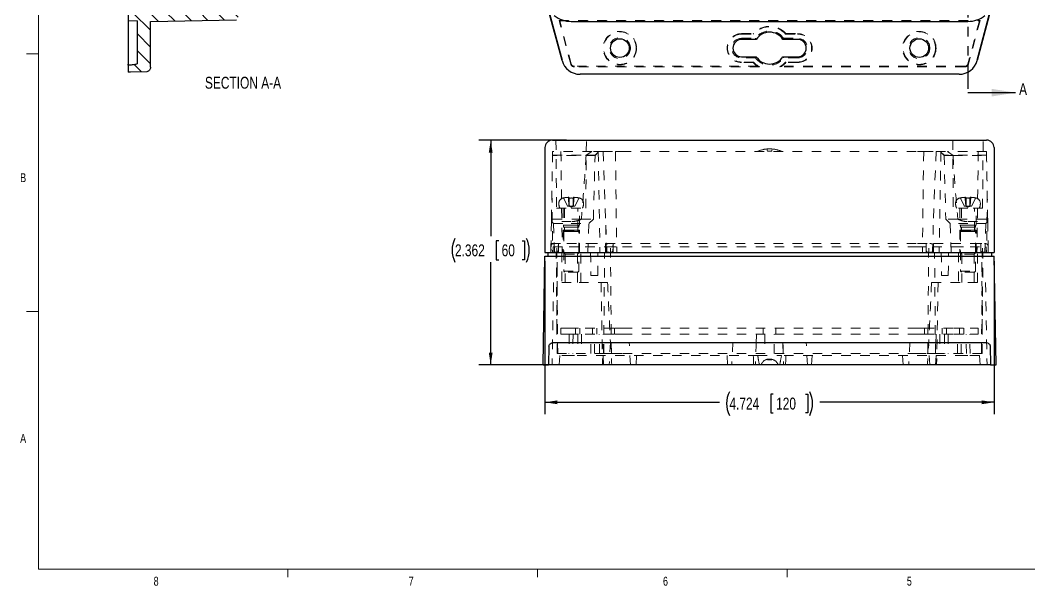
# Model space of a CAD drawing. Header units: inches. Extents: x 0.3 to 21.8, y 0.2 to 16.9.
# Drawn here: x 0.33 to 10.95, y 0.24 to 6.18 of the extents above; entities that cross this region are included whole.
import ezdxf

# ---------------------------------------------------------------- set-up
doc = ezdxf.new("R2010")
doc.units = ezdxf.units.IN
doc.header["$MEASUREMENT"] = 0
doc.linetypes.add('HIDDEN', pattern=[0.075, 0.05, -0.025])
doc.linetypes.add('PHANTOM', pattern=[0.5, 0.25, -0.05, 0.05, -0.05, 0.05, -0.05])
doc.layers.add('SLD-0', color=7, linetype='Continuous')
doc.styles.add('SLDTEXTSTYLE1', font='TXT', dxfattribs={"width": 0.75})
doc.dimstyles.new('SLDDIMSTYLE0', dxfattribs={"dimtxt": 0.125, "dimasz": 0.13, "dimexe": 0, "dimexo": 0.0625, "dimgap": 0.03125, "dimtad": 0, "dimtih": 1, "dimtoh": 1, "dimdec": 3, "dimrnd": 1e-09, "dimzin": 12, "dimdsep": 46, "dimtxsty": 'SLDTEXTSTYLE1', "dimsah": 1, "dimcen": 0.09, "dimadec": 0, "dimazin": 3, "dimtfac": 1, "dimtdec": 3, "dimtofl": 0, "dimtmove": 0, "dimatfit": 3, "dimfxl": 0, "dimfrac": 2, "dimtolj": 1, "dimtzin": 12, "dimarcsym": 0})

# ---------------------------------------------------------------- blocks, each defined once
blk = doc.blocks.new('_D')
at = {"layer": 'SLD-0', "color": 59}
for p, q in [((6.078, 4.92), (5.156, 4.92)), ((5.281, 4.92), (5.281, 3.913)), ((5.365, 3.862), (5.339, 3.862)), ((5.339, 3.862), (5.339, 3.664)), ((5.613, 3.862), (5.638, 3.862)), ((5.638, 3.862), (5.638, 3.664)), ((5.281, 2.558), (5.281, 3.638)), ((5.339, 3.664), (5.365, 3.664)), ((5.638, 3.664), (5.613, 3.664)), ((6.171, 2.558), (5.156, 2.558))]:
    blk.add_line(p, q, dxfattribs=at)
for centre, start, end in [((5.154, 3.763), 153.4349, 206.5651), ((5.408, 3.763), 333.4349, 26.5651)]:
    blk.add_arc(centre, 0.279, start, end, dxfattribs=at)
for points in [[(5.281, 4.92), (5.261, 4.79), (5.301, 4.79)], [(5.281, 2.558), (5.301, 2.688), (5.261, 2.688)]]:
    blk.add_solid(points, dxfattribs=at)
at = {"layer": 'SLD-0', "color": 59, "char_height": 0.125, "attachment_point": 1, "style": 'SLDTEXTSTYLE1'}
for s, insert in [('2.362', (4.905, 3.825)), ('60', (5.396, 3.825))]:
    blk.add_mtext(s, dxfattribs=dict(at, insert=insert))
blk = doc.blocks.new('_D_1')
at = {"layer": 'SLD-0'}
for p, q in [((5.852, 3.65), (5.852, 2.04)), ((10.576, 3.65), (10.576, 2.04)), ((8.252, 2.251), (8.226, 2.251)), ((8.226, 2.251), (8.226, 2.053)), ((8.592, 2.251), (8.618, 2.251)), ((8.618, 2.251), (8.618, 2.053)), ((5.852, 2.165), (7.686, 2.165)), ((10.576, 2.165), (8.742, 2.165)), ((8.226, 2.053), (8.252, 2.053)), ((8.618, 2.053), (8.592, 2.053))]:
    blk.add_line(p, q, dxfattribs=at)
for centre, start, end in [((8.041, 2.152), 153.4349, 206.5651), ((8.387, 2.152), 333.4349, 26.5651)]:
    blk.add_arc(centre, 0.279, start, end, dxfattribs=at)
for points in [[(5.852, 2.165), (5.982, 2.145), (5.982, 2.185)], [(10.576, 2.165), (10.446, 2.185), (10.446, 2.145)]]:
    blk.add_solid(points, dxfattribs=at)
at = {"layer": 'SLD-0', "char_height": 0.125, "attachment_point": 1, "style": 'SLDTEXTSTYLE1'}
for s, insert in [('4.724', (7.792, 2.214)), ('120', (8.283, 2.214))]:
    blk.add_mtext(s, dxfattribs=dict(at, insert=insert))

msp = doc.modelspace()

# ---------------------------------------------------------------- hatches: boundary and pattern name
at = {"linetype": 'Continuous', "lineweight": 0}
h = msp.add_hatch(dxfattribs=at)
h.set_pattern_fill('ANSI31', angle=90, style=0)
edge = h.paths.add_edge_path(flags=0)
edge.add_line((2.6471, 6.2135), (2.6471, 6.3601))
edge.add_line((2.6471, 6.3601), (2.3321, 6.3601))
edge.add_line((2.3321, 6.3601), (2.3321, 6.2746))
edge.add_line((2.3321, 6.2746), (1.466, 6.2595))
edge.add_line((1.466, 6.2595), (1.466, 6.1785))
edge.add_line((1.466, 6.1785), (1.5645, 6.1733))
edge.add_line((1.5645, 6.1733), (1.5645, 5.7229))
edge.add_line((1.5645, 5.7229), (1.5598, 5.7219))
edge.add_spline(control_points=[(1.5598, 5.7219), (1.5351, 5.7169), (1.5099, 5.7144), (1.4848, 5.7117), (1.4786, 5.7111), (1.4723, 5.7104), (1.466, 5.7098)], knot_values=[0.0052376, 0.0052376, 0.0052376, 0.0052376, 0.007153, 0.007153, 0.007153, 0.007631, 0.007631, 0.007631, 0.007631], weights=[1, 1, 1, 1, 1, 1, 1], degree=3, periodic=0)
edge.add_line((1.466, 5.7098), (1.466, 5.6365))
edge.add_spline(control_points=[(1.466, 5.6365), (1.4743, 5.6366), (1.4827, 5.6368), (1.491, 5.637), (1.5485, 5.6381), (1.606, 5.6392), (1.6636, 5.6404)], knot_values=[0.009173, 0.009173, 0.009173, 0.009173, 0.0098067, 0.0098067, 0.0098067, 0.0141915, 0.0141915, 0.0141915, 0.0141915], weights=[1, 1, 1, 1, 1, 1, 1], degree=3, periodic=0)
edge.add_spline(control_points=[(1.6636, 5.6404), (1.6658, 5.6404), (1.6681, 5.6407), (1.6703, 5.6412), (1.6749, 5.6422), (1.6793, 5.6442), (1.6831, 5.6468), (1.6876, 5.6499), (1.6914, 5.654), (1.6944, 5.6586), (1.6973, 5.6632), (1.6994, 5.6683), (1.7006, 5.6736), (1.7017, 5.678), (1.7023, 5.6827), (1.7023, 5.6873)], knot_values=[0.0040006, 0.0040006, 0.0040006, 0.0040006, 0.0041765, 0.0041765, 0.0041765, 0.0045375, 0.0045375, 0.0045375, 0.0049622, 0.0049622, 0.0049622, 0.0053826, 0.0053826, 0.0053826, 0.0057418, 0.0057418, 0.0057418, 0.0057418], weights=[1, 1, 1, 1, 1, 1, 1, 1, 1, 1, 1, 1, 1, 1, 1, 1], degree=3, periodic=0)
edge.add_line((1.7023, 5.6873), (1.7023, 6.1687))
edge.add_line((1.7023, 6.1687), (2.6078, 6.1845))
edge.add_line((2.6078, 6.1845), (2.6078, 6.2135))
edge.add_line((2.6078, 6.2135), (2.6471, 6.2135))

# ---------------------------------------------------------------- linework, layer by layer
at = {"color": 7, "linetype": 'Continuous', "lineweight": 0}
for p, q in [((0.5229, 16.6606), (0.5229, 0.4106)), ((0.5229, 5.8276), (0.3979, 5.8276)), ((0.5229, 3.1196), (0.3979, 3.1196)), ((21.5229, 0.4106), (0.5229, 0.4106)), ((3.1479, 0.4106), (3.1479, 0.3258)), ((5.7729, 0.4106), (5.7729, 0.3258)), ((8.3979, 0.4106), (8.3979, 0.3258))]:
    msp.add_line(p, q, dxfattribs=at)
at = {"color": 7, "linetype": 'PHANTOM', "lineweight": 30}
msp.add_line((10.3008, 6.4601), (10.3008, 5.4198), dxfattribs=at)
at = {"color": 7, "linetype": 'Continuous', "lineweight": 30}
for p, q in [((6.0311, 5.7586), (5.8904, 6.2838)), ((6.0344, 5.7595), (5.8936, 6.2853)), ((10.5348, 6.2853), (10.3939, 5.7595)), ((10.538, 6.2838), (10.3972, 5.7586)), ((1.466, 6.2595), (1.466, 6.1785)), ((1.466, 6.1785), (1.466, 5.7206)), ((1.466, 6.1785), (1.5645, 6.1733)), ((1.5645, 5.7229), (1.5645, 6.1733)), ((1.7023, 6.1687), (2.6078, 6.1845)), ((1.7023, 5.6873), (1.7023, 6.1687)), ((6.1276, 6.1687), (10.3008, 6.1687)), ((8.0735, 5.9789), (7.9189, 5.9789)), ((8.5095, 5.9789), (8.3549, 5.9789)), ((7.9189, 5.7978), (8.0735, 5.7978)), ((8.3549, 5.7978), (8.5095, 5.7978)), ((1.466, 5.7098), (1.466, 5.7206)), ((1.466, 5.7098), (1.466, 5.6365)), ((1.5645, 5.7229), (1.5598, 5.7219)), ((10.2071, 5.6127), (6.2213, 5.6127)), ((10.3008, 5.4198), (10.8008, 5.4198)), ((5.9307, 4.9204), (6.1276, 4.9204)), ((6.1276, 4.9204), (10.3008, 4.9204)), ((10.3008, 4.9204), (10.4976, 4.9204)), ((5.852, 4.8417), (5.852, 3.7393)), ((10.5764, 4.8417), (10.5764, 3.7393)), ((5.852, 3.7393), (6.1276, 3.7393)), ((5.881, 3.7393), (5.881, 3.6999)), ((6.1276, 3.7393), (10.3008, 3.7393)), ((10.3008, 3.7393), (10.5764, 3.7393)), ((10.5474, 3.7393), (10.5474, 3.6999)), ((5.832, 2.5582), (5.852, 3.6999)), ((5.852, 3.6999), (6.1276, 3.6999)), ((6.1276, 3.6999), (10.3008, 3.6999)), ((10.3008, 3.6999), (10.5764, 3.6999)), ((10.5963, 2.5582), (10.5764, 3.6999)), ((5.9492, 2.7944), (6.0725, 2.7944)), ((6.0725, 2.7944), (6.2213, 2.7944)), ((6.2213, 2.7944), (10.2071, 2.7944)), ((10.2071, 2.7944), (10.3559, 2.7944)), ((10.3559, 2.7944), (10.4791, 2.7944)), ((5.8936, 2.7557), (5.8904, 2.5582)), ((10.5348, 2.7557), (10.538, 2.5582)), ((5.832, 2.5582), (5.8904, 2.5582)), ((6.0311, 2.5582), (5.8904, 2.5582)), ((6.2213, 2.5582), (6.0311, 2.5582)), ((10.2071, 2.5582), (6.2213, 2.5582)), ((10.3972, 2.5582), (10.2071, 2.5582)), ((10.538, 2.5582), (10.3972, 2.5582)), ((10.538, 2.5582), (10.5963, 2.5582))]:
    msp.add_line(p, q, dxfattribs=at)
at = {"color": 7, "linetype": 'HIDDEN', "lineweight": 0}
for p, q in [((6.0069, 6.1733), (6.0001, 6.1785)), ((6.1228, 5.7206), (6.0001, 6.1785)), ((6.0001, 6.1785), (10.4282, 6.1785)), ((6.0069, 6.1733), (10.4215, 6.1733)), ((6.1278, 5.722), (6.0069, 6.1733)), ((10.4215, 6.1733), (10.3006, 5.722)), ((10.4282, 6.1785), (10.3055, 5.7206)), ((10.4215, 6.1733), (10.4282, 6.1785)), ((7.9189, 6.0404), (8.0432, 6.0404)), ((7.9189, 6.0353), (8.0455, 6.0353)), ((7.9189, 5.9913), (8.0669, 5.9913)), ((8.3615, 5.9913), (8.5095, 5.9913)), ((8.3829, 6.0353), (8.5095, 6.0353)), ((8.3852, 6.0404), (8.5095, 6.0404)), ((8.0669, 5.7854), (7.9189, 5.7854)), ((8.0455, 5.7414), (7.9189, 5.7414)), ((8.0432, 5.7362), (7.9189, 5.7362)), ((8.5095, 5.7854), (8.3615, 5.7854)), ((8.5095, 5.7414), (8.3829, 5.7414)), ((8.5095, 5.7362), (8.3852, 5.7362)), ((8.0892, 5.6966), (6.1608, 5.6966)), ((8.1079, 5.6915), (6.1608, 5.6915)), ((10.2675, 5.6915), (8.3204, 5.6915)), ((10.2675, 5.6966), (8.3392, 5.6966)), ((5.9676, 4.9204), (5.9738, 4.2054)), ((6.2813, 4.2054), (6.2876, 4.9204)), ((10.1408, 4.9204), (10.147, 4.2054)), ((10.4546, 4.2054), (10.4608, 4.9204)), ((5.9325, 4.8004), (5.9318, 4.7611)), ((6.3454, 4.8004), (5.9325, 4.8004)), ((6.0192, 4.8004), (6.0331, 3.7413)), ((6.2845, 4.7611), (6.3454, 4.8004)), ((6.4629, 4.8004), (6.3454, 4.8004)), ((6.3785, 4.76), (6.4119, 4.7933)), ((6.3785, 4.7611), (6.4119, 4.7927)), ((6.4123, 4.8004), (6.4114, 4.7956)), ((6.4114, 4.7956), (6.4298, 3.7413)), ((6.4629, 4.8004), (6.4927, 4.0278)), ((6.4629, 4.8004), (6.5931, 4.8004)), ((6.5931, 4.8004), (6.607, 3.7413)), ((6.5931, 4.8004), (6.657, 4.8004)), ((6.657, 4.8004), (9.7714, 4.8004)), ((8.2426, 4.8279), (8.1857, 4.8279)), ((8.1857, 4.8279), (8.1917, 4.8057)), ((8.2367, 4.8057), (8.1917, 4.8057)), ((8.2367, 4.8057), (8.2426, 4.8279)), ((9.7714, 4.8004), (9.8352, 4.8004)), ((9.8352, 4.8004), (9.8214, 3.7413)), ((9.8352, 4.8004), (9.9654, 4.8004)), ((9.9654, 4.8004), (9.9356, 4.0278)), ((9.9654, 4.8004), (10.0844, 4.8004)), ((10.017, 4.7964), (9.9985, 3.7413)), ((10.017, 4.7964), (10.0163, 4.8004)), ((10.0165, 4.7933), (10.0499, 4.76)), ((10.0165, 4.7927), (10.0498, 4.7611)), ((10.4959, 4.8004), (10.0844, 4.8004)), ((10.0844, 4.8004), (10.1439, 4.76)), ((10.4091, 4.8004), (10.3953, 3.7413)), ((10.4966, 4.76), (10.4959, 4.8004)), ((5.9318, 4.7611), (6.2845, 4.7611)), ((6.3785, 4.76), (5.9318, 4.76)), ((6.3785, 4.7611), (6.2845, 4.7611)), ((6.3609, 4.0896), (6.3785, 4.7611)), ((10.4966, 4.7611), (10.0498, 4.7611)), ((10.0498, 4.7611), (10.0499, 4.76)), ((10.1439, 4.76), (10.0499, 4.76)), ((10.0499, 4.76), (10.0674, 4.0896)), ((10.1439, 4.76), (10.4966, 4.76)), ((5.9249, 4.3646), (5.9321, 3.7413)), ((10.5035, 4.3646), (10.4963, 3.7413)), ((6.0479, 4.3097), (6.0875, 4.2302)), ((6.0974, 4.3196), (6.1023, 4.3196)), ((6.1073, 4.3095), (6.1073, 4.2275)), ((6.1478, 4.2275), (6.1478, 4.3095)), ((6.1528, 4.3196), (6.1577, 4.3196)), ((6.1677, 4.2302), (6.2073, 4.3097)), ((6.2073, 4.3097), (6.2074, 4.31)), ((10.2211, 4.3097), (10.2607, 4.2302)), ((10.2706, 4.3196), (10.2755, 4.3196)), ((10.2805, 4.3095), (10.2805, 4.2275)), ((10.3211, 4.2275), (10.3211, 4.3095)), ((10.3261, 4.3196), (10.331, 4.3196)), ((10.3409, 4.2302), (10.3805, 4.3097)), ((10.3805, 4.3097), (10.3807, 4.31)), ((5.9738, 4.2054), (6.1276, 4.2054)), ((6.0416, 4.2054), (6.0416, 4.0254)), ((6.0587, 4.2054), (6.0587, 3.9692)), ((6.0919, 4.2275), (6.0944, 4.2275)), ((6.0944, 4.2275), (6.1054, 4.2275)), ((6.0975, 4.2275), (6.1276, 4.2177)), ((6.1054, 4.2275), (6.1073, 4.2275)), ((6.1073, 4.2275), (6.1078, 4.2275)), ((6.1078, 4.2275), (6.1473, 4.2275)), ((6.1276, 4.2177), (6.1576, 4.2275)), ((6.1276, 4.2054), (6.2813, 4.2054)), ((6.1473, 4.2275), (6.1478, 4.2275)), ((6.1478, 4.2275), (6.1497, 4.2275)), ((6.1497, 4.2275), (6.1607, 4.2275)), ((6.1607, 4.2275), (6.1632, 4.2275)), ((6.1965, 3.9692), (6.1965, 4.2054)), ((6.2136, 4.0254), (6.2136, 4.2054)), ((10.3008, 4.2054), (10.147, 4.2054)), ((10.2148, 4.2054), (10.2148, 4.0254)), ((10.2319, 4.2054), (10.2319, 3.9692)), ((10.2652, 4.2275), (10.2677, 4.2275)), ((10.2677, 4.2275), (10.2787, 4.2275)), ((10.2708, 4.2275), (10.3008, 4.2177)), ((10.2787, 4.2275), (10.2805, 4.2275)), ((10.2805, 4.2275), (10.281, 4.2275)), ((10.281, 4.2275), (10.3205, 4.2275)), ((10.3008, 4.2177), (10.3308, 4.2275)), ((10.4546, 4.2054), (10.3008, 4.2054)), ((10.3205, 4.2275), (10.3211, 4.2275)), ((10.3211, 4.2275), (10.3229, 4.2275)), ((10.3229, 4.2275), (10.3339, 4.2275)), ((10.3339, 4.2275), (10.3364, 4.2275)), ((10.3697, 3.9692), (10.3697, 4.2054)), ((10.3868, 4.0254), (10.3868, 4.2054)), ((5.9196, 4.0641), (5.914, 3.7413)), ((6.1276, 4.0641), (5.9196, 4.0641)), ((5.9196, 4.0641), (5.9404, 4.0433)), ((6.2343, 4.0896), (5.9201, 4.0896)), ((5.9404, 4.0433), (6.1276, 4.0433)), ((5.9404, 4.0433), (5.9511, 3.7393)), ((6.1276, 4.0433), (6.3147, 4.0433)), ((6.2343, 4.0896), (6.3609, 4.0896)), ((6.3041, 3.7393), (6.3147, 4.0433)), ((6.3147, 4.0433), (6.3609, 4.0896)), ((10.194, 4.0896), (10.0674, 4.0896)), ((10.0674, 4.0896), (10.1137, 4.0433)), ((10.3008, 4.0433), (10.1137, 4.0433)), ((10.1137, 4.0433), (10.1243, 3.7393)), ((10.194, 4.0896), (10.5083, 4.0896)), ((10.3008, 4.0641), (10.5087, 4.0641)), ((10.4879, 4.0433), (10.3008, 4.0433)), ((10.4773, 3.7393), (10.4879, 4.0433)), ((10.4879, 4.0433), (10.5087, 4.0641)), ((10.5087, 4.0641), (10.5144, 3.7413)), ((6.0416, 4.0254), (6.1276, 4.0254)), ((6.0416, 3.9754), (6.1276, 3.9754)), ((6.0416, 3.9754), (6.0416, 3.7393)), ((6.0476, 4.0254), (6.0476, 4.0054)), ((6.0476, 4.0054), (6.1276, 4.0054)), ((6.0587, 3.9692), (6.0488, 3.9593)), ((6.1276, 3.9593), (6.0488, 3.9593)), ((6.0488, 3.9593), (6.0488, 3.542)), ((6.0566, 4.0054), (6.0566, 3.9754)), ((6.0587, 3.9692), (6.1965, 3.9692)), ((6.1276, 4.0254), (6.2136, 4.0254)), ((6.1276, 4.0054), (6.2076, 4.0054)), ((6.1276, 3.9754), (6.2136, 3.9754)), ((6.2063, 3.9593), (6.1276, 3.9593)), ((6.2063, 3.9593), (6.1965, 3.9692)), ((6.1986, 3.9754), (6.1986, 4.0054)), ((6.2063, 3.542), (6.2063, 3.9593)), ((6.2076, 4.0054), (6.2076, 4.0254)), ((6.2136, 3.7393), (6.2136, 3.9754)), ((6.4927, 4.0278), (6.4963, 3.7413)), ((6.4927, 4.0278), (6.4927, 3.7413)), ((6.4977, 3.7413), (6.4927, 4.0278)), ((9.9356, 4.0278), (9.9306, 3.7413)), ((9.9356, 4.0278), (9.9321, 3.7413)), ((9.9356, 4.0278), (9.9356, 3.7413)), ((10.3008, 4.0254), (10.2148, 4.0254)), ((10.3008, 3.9754), (10.2148, 3.9754)), ((10.2148, 3.9754), (10.2148, 3.7393)), ((10.2208, 4.0254), (10.2208, 4.0054)), ((10.3008, 4.0054), (10.2208, 4.0054)), ((10.2319, 3.9692), (10.2221, 3.9593)), ((10.3008, 3.9593), (10.2221, 3.9593)), ((10.2221, 3.9593), (10.2221, 3.542)), ((10.2298, 4.0054), (10.2298, 3.9754)), ((10.2319, 3.9692), (10.3697, 3.9692)), ((10.3868, 4.0254), (10.3008, 4.0254)), ((10.3808, 4.0054), (10.3008, 4.0054)), ((10.3868, 3.9754), (10.3008, 3.9754)), ((10.3795, 3.9593), (10.3008, 3.9593)), ((10.3795, 3.9593), (10.3697, 3.9692)), ((10.3718, 3.9754), (10.3718, 4.0054)), ((10.3795, 3.542), (10.3795, 3.9593)), ((10.3808, 4.0054), (10.3808, 4.0254)), ((10.3868, 3.7393), (10.3868, 3.9754)), ((5.915, 3.8333), (5.915, 3.7413)), ((5.915, 3.8333), (6.0831, 3.8333)), ((5.9937, 3.8333), (5.9937, 3.7413)), ((6.0831, 3.8333), (6.3038, 3.8333)), ((6.3038, 3.8333), (6.4889, 3.8333)), ((6.4889, 3.8333), (6.4889, 3.7413)), ((6.4889, 3.8333), (6.657, 3.8333)), ((6.5676, 3.8333), (6.5676, 3.7413)), ((6.657, 3.8333), (9.7714, 3.8333)), ((9.7714, 3.8333), (9.9395, 3.8333)), ((9.8608, 3.8333), (9.8608, 3.7413)), ((9.9395, 3.8333), (9.9395, 3.7413)), ((9.9395, 3.8333), (10.1245, 3.8333)), ((10.1245, 3.8333), (10.3453, 3.8333)), ((10.3453, 3.8333), (10.5134, 3.8333)), ((10.4346, 3.8333), (10.4346, 3.7413)), ((10.5134, 3.8333), (10.5134, 3.7413)), ((5.907, 3.7413), (5.907, 3.7393)), ((6.1276, 3.7413), (5.907, 3.7413)), ((5.9378, 3.7984), (5.9373, 3.7393)), ((5.9378, 3.7984), (6.1049, 3.7984)), ((5.9794, 2.6763), (5.9701, 3.7393)), ((5.9858, 2.6862), (5.9761, 3.7984)), ((5.9771, 2.9372), (5.9816, 3.7393)), ((6.0276, 3.7393), (6.0276, 3.4243)), ((6.0276, 3.7393), (6.0276, 3.4243)), ((6.0439, 3.7393), (6.0626, 3.7206)), ((6.0626, 3.7206), (6.1925, 3.7206)), ((6.0626, 3.7206), (6.0626, 3.4243)), ((6.1049, 3.7984), (6.2753, 3.7984)), ((10.3008, 3.7413), (6.1276, 3.7413)), ((6.1925, 3.7206), (6.2112, 3.7393)), ((6.1925, 3.4243), (6.1925, 3.7206)), ((6.2276, 3.4243), (6.2276, 3.7393)), ((6.2276, 3.4243), (6.2276, 3.7393)), ((6.2753, 3.7984), (6.5017, 3.7984)), ((6.3323, 3.7393), (6.3344, 3.4993)), ((6.4062, 3.4993), (6.4083, 3.7393)), ((6.4697, 2.6763), (6.4789, 3.7393)), ((6.5017, 3.7984), (6.5012, 3.7393)), ((6.5017, 3.7984), (6.6689, 3.7984)), ((6.5498, 2.6862), (6.5401, 3.7984)), ((6.6689, 3.7984), (9.7595, 3.7984)), ((9.7595, 3.7984), (9.9266, 3.7984)), ((9.8786, 2.6862), (9.8883, 3.7984)), ((9.9266, 3.7984), (9.9271, 3.7393)), ((9.9266, 3.7984), (10.153, 3.7984)), ((9.9587, 2.6763), (9.9494, 3.7393)), ((10.02, 3.7393), (10.0221, 3.4993)), ((10.0939, 3.4993), (10.096, 3.7393)), ((10.153, 3.7984), (10.3234, 3.7984)), ((10.2008, 3.7393), (10.2008, 3.4243)), ((10.2008, 3.7393), (10.2008, 3.4243)), ((10.2171, 3.7393), (10.2358, 3.7206)), ((10.3658, 3.7206), (10.2358, 3.7206)), ((10.2358, 3.7206), (10.2358, 3.4243)), ((10.5214, 3.7413), (10.3008, 3.7413)), ((10.3234, 3.7984), (10.4906, 3.7984)), ((10.3658, 3.7206), (10.3845, 3.7393)), ((10.3658, 3.4243), (10.3658, 3.7206)), ((10.4008, 3.4243), (10.4008, 3.7393)), ((10.4008, 3.4243), (10.4008, 3.7393)), ((10.4425, 2.6862), (10.4522, 3.7984)), ((10.4513, 2.9372), (10.4467, 3.7393)), ((10.449, 2.6763), (10.4583, 3.7393)), ((10.4906, 3.7984), (10.4911, 3.7393)), ((10.5214, 3.7413), (10.5214, 3.7393)), ((6.0488, 3.542), (6.2063, 3.542)), ((6.0488, 3.542), (6.0587, 3.5322)), ((6.1965, 3.5322), (6.0587, 3.5322)), ((6.1965, 3.5322), (6.2063, 3.542)), ((10.2221, 3.542), (10.3795, 3.542)), ((10.2221, 3.542), (10.2319, 3.5322)), ((10.3697, 3.5322), (10.2319, 3.5322)), ((10.3697, 3.5322), (10.3795, 3.542)), ((5.9421, 3.4243), (5.927, 2.5582)), ((6.1276, 3.4243), (5.9421, 3.4243)), ((6.5107, 3.4243), (6.1276, 3.4243)), ((6.4062, 3.4993), (6.3344, 3.4993)), ((6.4419, 3.4243), (6.457, 2.5582)), ((9.9177, 3.4243), (10.3008, 3.4243)), ((9.9865, 3.4243), (9.9714, 2.5582)), ((10.0221, 3.4993), (10.0939, 3.4993)), ((10.3008, 3.4243), (10.4863, 3.4243)), ((10.4863, 3.4243), (10.5014, 2.5582)), ((6.0192, 2.9435), (6.0192, 2.881)), ((6.0192, 2.9435), (6.1049, 2.9435)), ((6.0192, 2.881), (6.1049, 2.881)), ((6.1079, 2.881), (6.1043, 2.6763)), ((6.1049, 2.9435), (6.2753, 2.9435)), ((6.1049, 2.881), (6.2753, 2.881)), ((6.1472, 2.881), (6.1437, 2.6763)), ((6.1725, 2.9435), (6.1725, 2.881)), ((6.1965, 2.881), (6.1982, 2.6763)), ((6.2175, 2.9435), (6.2175, 2.881)), ((6.2358, 2.881), (6.2358, 2.6763)), ((6.2753, 2.9435), (6.5832, 2.9435)), ((6.2753, 2.881), (6.5832, 2.881)), ((6.3343, 2.6763), (6.3343, 2.881)), ((6.3525, 2.881), (6.3525, 2.9435)), ((6.3718, 2.6763), (6.3736, 2.881)), ((6.3975, 2.881), (6.3975, 2.9435)), ((6.4264, 2.6763), (6.4228, 2.881)), ((6.4658, 2.6763), (6.4622, 2.881)), ((6.5832, 2.9435), (6.5832, 2.881)), ((6.5832, 2.9435), (6.6689, 2.9435)), ((6.5832, 2.881), (6.6689, 2.881)), ((6.6689, 2.9435), (9.7595, 2.9435)), ((6.6689, 2.881), (9.7595, 2.881)), ((8.0764, 2.881), (8.0728, 2.6763)), ((8.1467, 2.9435), (8.1467, 2.881)), ((8.165, 2.881), (8.165, 2.6763)), ((8.2634, 2.6763), (8.2634, 2.881)), ((8.2817, 2.881), (8.2817, 2.9435)), ((8.3555, 2.6763), (8.352, 2.881)), ((9.7595, 2.9435), (9.8451, 2.9435)), ((9.7595, 2.881), (9.8451, 2.881)), ((9.8451, 2.9435), (9.8451, 2.881)), ((9.8451, 2.9435), (10.153, 2.9435)), ((9.8451, 2.881), (10.153, 2.881)), ((9.9661, 2.881), (9.9626, 2.6763)), ((10.0055, 2.881), (10.0019, 2.6763)), ((10.0308, 2.9435), (10.0308, 2.881)), ((10.0547, 2.881), (10.0565, 2.6763)), ((10.0758, 2.9435), (10.0758, 2.881)), ((10.0941, 2.881), (10.0941, 2.6763)), ((10.153, 2.9435), (10.3234, 2.9435)), ((10.153, 2.881), (10.3234, 2.881)), ((10.1925, 2.6763), (10.1925, 2.881)), ((10.2108, 2.881), (10.2108, 2.9435)), ((10.2301, 2.6763), (10.2319, 2.881)), ((10.2558, 2.881), (10.2558, 2.9435)), ((10.2847, 2.6763), (10.2811, 2.881)), ((10.324, 2.6763), (10.3205, 2.881)), ((10.3234, 2.9435), (10.4091, 2.9435)), ((10.3234, 2.881), (10.4091, 2.881)), ((10.4091, 2.9435), (10.4091, 2.881)), ((6.5409, 2.7944), (6.5286, 2.5582)), ((6.7502, 2.5582), (6.7378, 2.7944)), ((7.8283, 2.7944), (7.816, 2.5582)), ((8.6124, 2.5582), (8.6, 2.7944)), ((9.6906, 2.7944), (9.6782, 2.5582)), ((9.8998, 2.5582), (9.8874, 2.7944)), ((5.9794, 2.6763), (6.4697, 2.6763)), ((6.0069, 2.6566), (6.0001, 2.5582)), ((6.1278, 2.6566), (6.0069, 2.6566)), ((6.1608, 2.6566), (6.1278, 2.6566)), ((8.0892, 2.6566), (6.1608, 2.6566)), ((6.4634, 2.6566), (6.4686, 2.5582)), ((6.4697, 2.6763), (6.5598, 2.6763)), ((6.5598, 2.6763), (6.6689, 2.6763)), ((6.6689, 2.6763), (9.7595, 2.6763)), ((6.8102, 2.5582), (6.8153, 2.6566)), ((7.7668, 2.6566), (7.772, 2.5582)), ((8.0892, 2.6566), (8.3392, 2.6566)), ((10.2675, 2.6566), (8.3392, 2.6566)), ((8.6564, 2.5582), (8.6615, 2.6566)), ((9.613, 2.6566), (9.6182, 2.5582)), ((9.7595, 2.6763), (9.8686, 2.6763)), ((9.8686, 2.6763), (9.9587, 2.6763)), ((10.449, 2.6763), (9.9587, 2.6763)), ((9.9598, 2.5582), (9.9649, 2.6566)), ((10.2675, 2.6566), (10.3006, 2.6566)), ((10.4215, 2.6566), (10.3006, 2.6566)), ((10.4215, 2.6566), (10.4282, 2.5582)), ((8.1895, 2.6182), (8.2142, 2.6182)), ((8.1895, 2.6182), (8.1916, 2.6105)), ((8.1916, 2.6105), (8.2142, 2.6105)), ((8.2142, 2.6182), (8.2388, 2.6182)), ((8.2142, 2.6105), (8.2368, 2.6105)), ((8.2368, 2.6105), (8.2388, 2.6182))]:
    msp.add_line(p, q, dxfattribs=at)
at = {"color": 7, "linetype": 'Continuous', "lineweight": 30, "flags": 128}
msp.add_lwpolyline([(1.6636, 5.6404), (1.491, 5.637), (1.466, 5.6365)], dxfattribs=at)
at = {"color": 7, "linetype": 'HIDDEN', "lineweight": 0, "flags": 128}
for points in [[(6.112, 4.3124), (6.112, 4.3124), (6.112, 4.3122)], [(10.3163, 4.3124), (10.3163, 4.3124), (10.3163, 4.3122)]]:
    msp.add_lwpolyline(points, dxfattribs=at)
at = {"color": 7, "linetype": 'HIDDEN', "lineweight": 0}
for centre, radius in [((6.6394, 5.8883), 0.176), ((6.6394, 5.8883), 0.1708), ((9.789, 5.8883), 0.176), ((9.789, 5.8883), 0.1708), ((6.6394, 5.8883), 0.1108), ((9.789, 5.8883), 0.1108)]:
    msp.add_circle(centre, radius, dxfattribs=at)
at = {"color": 7, "linetype": 'Continuous', "lineweight": 30}
for centre in [(6.6394, 5.8883), (9.789, 5.8883)]:
    msp.add_circle(centre, 0.0984, dxfattribs=at)
for centre, radius, start, end in [((6.1276, 6.4601), 0.2914, 232.2658, 270), ((10.3008, 6.4601), 0.2914, 270, 307.7342), ((8.2142, 5.8883), 0.1673, 32.76376, 147.23624), ((7.9189, 5.8883), 0.0906, 90, 270), ((8.5095, 5.8883), 0.0906, 270, 90), ((6.2213, 5.8096), 0.1969, 195, 270), ((8.2142, 5.8883), 0.1673, 212.76376, 327.23624), ((10.2071, 5.8096), 0.1969, 270, 345), ((5.9307, 4.8417), 0.0787, 90, 180), ((10.4976, 4.8417), 0.0787, 0, 90)]:
    msp.add_arc(centre, radius, start, end, dxfattribs=at)
at = {"color": 7, "linetype": 'HIDDEN', "lineweight": 0}
for centre, radius, start, end in [((8.2142, 5.8883), 0.2289, 41.64772, 138.35228), ((8.2142, 5.8883), 0.2237, 41.05733, 138.94267), ((8.2142, 5.8883), 0.1797, 34.94466, 145.05534), ((7.9189, 5.8883), 0.1521, 90, 270), ((7.9189, 5.8883), 0.1469, 90, 270), ((7.9189, 5.8883), 0.1029, 90, 270), ((8.5095, 5.8883), 0.1521, 270, 90), ((8.5095, 5.8883), 0.1469, 270, 90), ((8.5095, 5.8883), 0.1029, 270, 90), ((8.2142, 5.8883), 0.2289, 221.64772, 236.88676), ((8.2142, 5.8883), 0.2237, 221.05733, 241.63809), ((8.2142, 5.8883), 0.1797, 214.94466, 325.05534), ((8.2142, 5.8883), 0.2237, 298.36191, 318.94267), ((8.2142, 5.8883), 0.2289, 303.11324, 318.35228), ((6.1608, 5.7308), 0.0394, 195, 270), ((6.1608, 5.7308), 0.0342, 195, 270), ((10.2675, 5.7308), 0.0342, 270, 345), ((10.2675, 5.7308), 0.0394, 270, 345), ((8.2142, 4.5095), 0.3197, 95.10764, 114.48823), ((8.2142, 4.5095), 0.3197, 65.51177, 84.89236), ((6.0561, 4.2551), 0.0591, 109.02617, 180), ((6.1077, 4.2551), 0.1106, 180, 206.715), ((6.0882, 4.1621), 0.1575, 107.1827, 109.02617), ((6.0432, 4.3078), 0.005, 26.49645, 107.18274), ((6.1023, 4.3146), 0.005, 0, 90), ((6.1528, 4.3146), 0.005, 90, 180), ((6.2119, 4.3078), 0.005, 72.83859, 153.50355), ((6.1669, 4.1621), 0.1575, 70.97383, 72.8582), ((6.199, 4.2551), 0.0591, 0, 70.97383), ((6.1474, 4.2551), 0.1106, 333.285, 0), ((10.2293, 4.2551), 0.0591, 109.02617, 180), ((10.2809, 4.2551), 0.1106, 180, 206.715), ((10.2614, 4.1621), 0.1575, 107.1827, 109.02617), ((10.2164, 4.3078), 0.005, 26.49645, 107.18274), ((10.2755, 4.3146), 0.005, 0, 90), ((10.3261, 4.3146), 0.005, 90, 180), ((10.3851, 4.3078), 0.005, 72.83859, 153.50355), ((10.3402, 4.1621), 0.1575, 70.97383, 72.8582), ((10.3722, 4.2551), 0.0591, 0, 70.97383), ((10.3207, 4.2551), 0.1106, 333.285, 0), ((6.0919, 4.2325), 0.005, 206.49645, 270), ((6.1632, 4.2325), 0.005, 270, 333.50355), ((10.2652, 4.2325), 0.005, 206.49645, 270), ((10.3364, 4.2325), 0.005, 270, 333.50355), ((5.9958, 2.6863), 0.01, 180.5, 270), ((6.5598, 2.6863), 0.01, 180.5, 270), ((9.8686, 2.6863), 0.01, 270, 359.5), ((10.4325, 2.6863), 0.01, 270, 359.5), ((8.2142, 2.5258), 0.0957, 104.91678, 160.17524), ((8.2142, 2.5258), 0.0957, 19.82476, 75.08322)]:
    msp.add_arc(centre, radius, start, end, dxfattribs=at)
for centre, major_axis, start_param, end_param in [((6.1123, 4.2325), (0.00487, 0.00487), 3.3728178, 4.4811638), ((6.1428, 4.2325), (0.00487, -0.00487), 4.9436141, 6.0519602), ((10.2855, 4.2325), (0.00487, 0.00487), 3.3728178, 4.4811638), ((10.3161, 4.2325), (0.00487, -0.00487), 4.9436141, 6.0519602)]:
    msp.add_ellipse(centre, major_axis=major_axis, ratio=0.2354361, start_param=start_param, end_param=end_param, dxfattribs=at)
for points in [[(8.0432, 6.0404), (8.0439, 6.0387), (8.0447, 6.037), (8.0455, 6.0353)], [(8.0735, 5.9789), (8.0712, 5.983), (8.069, 5.9871), (8.0669, 5.9913)], [(8.3549, 5.9789), (8.3571, 5.983), (8.3593, 5.9871), (8.3615, 5.9913)], [(8.3852, 6.0404), (8.3844, 6.0387), (8.3836, 6.037), (8.3829, 6.0353)], [(8.0432, 5.7362), (8.0439, 5.738), (8.0447, 5.7397), (8.0455, 5.7414)], [(8.0735, 5.7978), (8.0712, 5.7936), (8.069, 5.7895), (8.0669, 5.7854)], [(8.3549, 5.7978), (8.3571, 5.7936), (8.3593, 5.7895), (8.3615, 5.7854)], [(8.3852, 5.7362), (8.3844, 5.738), (8.3836, 5.7397), (8.3829, 5.7414)], [(8.0892, 5.6966), (8.0949, 5.6949), (8.1011, 5.6932), (8.1079, 5.6915)], [(8.3392, 5.6966), (8.3334, 5.6949), (8.3272, 5.6932), (8.3204, 5.6915)], [(6.1431, 4.3122), (6.1379, 4.3124), (6.1276, 4.3128), (6.1172, 4.3124), (6.112, 4.3122)], [(10.3163, 4.3122), (10.3112, 4.3124), (10.3008, 4.3128), (10.2904, 4.3124), (10.2852, 4.3122)], [(8.0735, 2.7944), (8.0712, 2.7157), (8.069, 2.6369), (8.0669, 2.5582)], [(8.3549, 2.7944), (8.3571, 2.7157), (8.3593, 2.6369), (8.3615, 2.5582)], [(8.0432, 2.6566), (8.0439, 2.6238), (8.0447, 2.591), (8.0455, 2.5582)], [(8.0892, 2.6566), (8.0949, 2.6237), (8.1011, 2.5909), (8.1079, 2.5582)], [(8.3392, 2.6566), (8.3334, 2.6237), (8.3272, 2.5909), (8.3204, 2.5582)], [(8.3852, 2.6566), (8.3844, 2.6238), (8.3836, 2.591), (8.3829, 2.5582)]]:
    msp.add_open_spline(points, degree=3, dxfattribs=at)
at = {"color": 7, "linetype": 'Continuous', "lineweight": 30}
for points, knots in [([(1.466, 5.7098), (1.4817, 5.7113), (1.4974, 5.713), (1.5209, 5.7158), (1.5287, 5.7169), (1.5443, 5.7191), (1.5521, 5.7204), (1.5598, 5.7219)], [0, 0, 0, 0, 0.5, 0.5, 0.75, 0.75, 1, 1, 1, 1]), ([(1.7023, 5.6873), (1.7023, 5.6817), (1.7015, 5.6761), (1.6982, 5.6653), (1.6957, 5.6602), (1.6906, 5.6535), (1.6887, 5.6514), (1.6845, 5.6477), (1.6822, 5.6461), (1.6748, 5.642), (1.6692, 5.6405), (1.6636, 5.6404)], [0, 0, 0, 0, 0.25, 0.25, 0.5, 0.5, 0.625, 0.625, 0.75, 0.75, 1, 1, 1, 1]), ([(5.8936, 2.7557), (5.8936, 2.7597), (5.8947, 2.7635), (5.8977, 2.7697), (5.8996, 2.7724), (5.9057, 2.7793), (5.9103, 2.7828), (5.9204, 2.7884), (5.9258, 2.7906), (5.9371, 2.7936), (5.943, 2.7944), (5.9492, 2.7944)], [0, 0, 0, 0, 0.125, 0.125, 0.25, 0.25, 0.5, 0.5, 0.75, 0.75, 1, 1, 1, 1]), ([(10.4791, 2.7944), (10.4853, 2.7944), (10.4913, 2.7936), (10.5026, 2.7906), (10.508, 2.7884), (10.518, 2.7828), (10.5227, 2.7793), (10.5288, 2.7723), (10.5307, 2.7697), (10.5336, 2.7635), (10.5347, 2.7597), (10.5348, 2.7557)], [0, 0, 0, 0, 0.25, 0.25, 0.5, 0.5, 0.75, 0.75, 0.875, 0.875, 1, 1, 1, 1])]:
    msp.add_open_spline(points, degree=3, knots=knots, dxfattribs=at)
at = {"color": 7, "linetype": 'HIDDEN', "lineweight": 0}
for points, knots in [([(5.9201, 4.0896), (5.9227, 4.2406), (5.9266, 4.4643), (5.9305, 4.6883), (5.9318, 4.7611)], [0, 0, 0, 0, 0.6753728, 1, 1, 1, 1]), ([(6.2845, 4.7611), (6.2747, 4.6108), (6.2601, 4.3868), (6.2407, 4.1632), (6.2343, 4.0896)], [0, 0, 0, 0, 0.6706429, 1, 1, 1, 1]), ([(10.1439, 4.76), (10.1537, 4.6101), (10.1683, 4.3865), (10.1877, 4.1632), (10.194, 4.0896)], [0, 0, 0, 0, 0.6701166, 1, 1, 1, 1]), ([(10.5083, 4.0896), (10.5057, 4.2406), (10.5018, 4.464), (10.4979, 4.6876), (10.4966, 4.76)], [0, 0, 0, 0, 0.6764521, 1, 1, 1, 1]), ([(6.0522, 4.3144), (6.0516, 4.3142), (6.0499, 4.3138), (6.0472, 4.3131), (6.0448, 4.3126), (6.0437, 4.3124), (6.0433, 4.3124), (6.0434, 4.3124), (6.0438, 4.3124), (6.0445, 4.3123), (6.0456, 4.312), (6.047, 4.3111), (6.0475, 4.3102), (6.0479, 4.3097)], [0, 0, 0, 0, 0.0834897, 0.2818451, 0.4491162, 0.5711738, 0.6410327, 0.6875242, 0.7198417, 0.7578831, 0.8303087, 0.9106643, 1, 1, 1, 1]), ([(6.0974, 4.3196), (6.0838, 4.319), (6.0686, 4.3183), (6.0538, 4.3147), (6.0523, 4.3144)], [0, 0, 0, 0, 0.8950972, 1, 1, 1, 1]), ([(6.0977, 4.3146), (6.0977, 4.3151), (6.0976, 4.316), (6.098, 4.3173), (6.0985, 4.3184), (6.0995, 4.3192), (6.1005, 4.3196), (6.1012, 4.3196), (6.1013, 4.3196)], [0, 0, 0, 0, 0.1586713, 0.3172169, 0.4793819, 0.6617655, 0.9366869, 1, 1, 1, 1]), ([(6.1054, 4.2275), (6.1037, 4.2461), (6.101, 4.2751), (6.0986, 4.3042), (6.0977, 4.3146)], [0, 0, 0, 0, 0.6414371, 1, 1, 1, 1]), ([(6.112, 4.3124), (6.1116, 4.3124), (6.1101, 4.3123), (6.1081, 4.3125), (6.1064, 4.3127), (6.1056, 4.3129), (6.1054, 4.313), (6.1057, 4.3129), (6.1063, 4.3123), (6.1071, 4.3112), (6.1072, 4.3101), (6.1073, 4.3095)], [0, 0, 0, 0, 0.09166398, 0.26829309, 0.41288942, 0.52381471, 0.61049542, 0.6839675, 0.76477025, 0.87517306, 1, 1, 1, 1]), ([(6.1055, 4.313), (6.1055, 4.313), (6.1055, 4.313), (6.106, 4.3127), (6.1067, 4.3118), (6.1073, 4.3106), (6.1072, 4.3098), (6.1072, 4.3096)], [0, 0, 0, 0, 0.11601426, 0.30872415, 0.5698676, 0.88027586, 1, 1, 1, 1]), ([(6.1073, 4.3146), (6.1073, 4.314), (6.1073, 4.3134), (6.1073, 4.3099), (6.1073, 4.3095)], [0, 0, 0, 0, 0.8954445, 1, 1, 1, 1]), ([(6.1479, 4.3097), (6.1479, 4.3099), (6.1479, 4.3107), (6.1484, 4.3118), (6.1492, 4.3127), (6.1496, 4.313), (6.1497, 4.313), (6.1493, 4.3129), (6.1485, 4.3127), (6.1469, 4.3124), (6.145, 4.3123), (6.1436, 4.3124), (6.1431, 4.3124)], [0, 0, 0, 0, 0.0483313, 0.1708551, 0.2690682, 0.3502209, 0.4211979, 0.4995688, 0.6071707, 0.7365926, 0.8972615, 1, 1, 1, 1]), ([(6.1478, 4.3095), (6.1478, 4.3099), (6.1478, 4.3134), (6.1478, 4.314), (6.1478, 4.3146)], [0, 0, 0, 0, 0.1045555, 1, 1, 1, 1]), ([(6.1574, 4.3146), (6.1556, 4.2936), (6.1532, 4.2646), (6.1504, 4.2355), (6.1497, 4.2275)], [0, 0, 0, 0, 0.7217865, 1, 1, 1, 1]), ([(6.1538, 4.3196), (6.1544, 4.3195), (6.1554, 4.3194), (6.1565, 4.3185), (6.1572, 4.3173), (6.1575, 4.3159), (6.1575, 4.315), (6.1574, 4.3146)], [0, 0, 0, 0, 0.2846386, 0.502156, 0.6839376, 0.8665786, 1, 1, 1, 1]), ([(6.2028, 4.3144), (6.2013, 4.3147), (6.1866, 4.3183), (6.1714, 4.319), (6.1577, 4.3196)], [0, 0, 0, 0, 0.1049028, 1, 1, 1, 1]), ([(6.2082, 4.311), (6.2086, 4.3113), (6.2092, 4.3118), (6.2102, 4.3122), (6.211, 4.3124), (6.2115, 4.3124), (6.2117, 4.3124), (6.2118, 4.3124), (6.2116, 4.3124), (6.2111, 4.3125), (6.2097, 4.3127), (6.2074, 4.3133), (6.2048, 4.3139), (6.2033, 4.3143), (6.2028, 4.3144)], [0, 0, 0, 0, 0.0732076, 0.1360914, 0.1862661, 0.2220977, 0.2527653, 0.2893794, 0.3428822, 0.425417, 0.5542732, 0.7261913, 0.9254742, 1, 1, 1, 1]), ([(6.2073, 4.3097), (6.2075, 4.3102), (6.2078, 4.3107), (6.2082, 4.311), (6.2082, 4.311)], [0, 0, 0, 0, 0.983296, 1, 1, 1, 1]), ([(10.2254, 4.3144), (10.2249, 4.3142), (10.2231, 4.3138), (10.2204, 4.3131), (10.218, 4.3126), (10.2169, 4.3124), (10.2166, 4.3124), (10.2166, 4.3124), (10.217, 4.3124), (10.2177, 4.3123), (10.2189, 4.312), (10.2202, 4.3111), (10.2208, 4.3102), (10.2211, 4.3097)], [0, 0, 0, 0, 0.0834897, 0.2818451, 0.4491162, 0.5711738, 0.6410327, 0.6875242, 0.7198417, 0.7578831, 0.8303087, 0.9106643, 1, 1, 1, 1]), ([(10.2706, 4.3196), (10.257, 4.319), (10.2418, 4.3183), (10.2271, 4.3147), (10.2255, 4.3144)], [0, 0, 0, 0, 0.8950972, 1, 1, 1, 1]), ([(10.2709, 4.3146), (10.2709, 4.3151), (10.2709, 4.316), (10.2712, 4.3173), (10.2717, 4.3184), (10.2727, 4.3192), (10.2737, 4.3196), (10.2744, 4.3196), (10.2745, 4.3196)], [0, 0, 0, 0, 0.1586713, 0.3172169, 0.4793819, 0.6617655, 0.9366869, 1, 1, 1, 1]), ([(10.2787, 4.2275), (10.2769, 4.2461), (10.2743, 4.2751), (10.2718, 4.3042), (10.2709, 4.3146)], [0, 0, 0, 0, 0.6414371, 1, 1, 1, 1]), ([(10.2853, 4.3124), (10.2848, 4.3124), (10.2834, 4.3123), (10.2813, 4.3125), (10.2796, 4.3127), (10.2788, 4.3129), (10.2786, 4.313), (10.2789, 4.3129), (10.2795, 4.3123), (10.2803, 4.3112), (10.2804, 4.3101), (10.2805, 4.3095)], [0, 0, 0, 0, 0.09166398, 0.26829309, 0.41288942, 0.52381471, 0.61049542, 0.6839675, 0.76477025, 0.87517306, 1, 1, 1, 1]), ([(10.2787, 4.313), (10.2787, 4.313), (10.2787, 4.313), (10.2792, 4.3127), (10.28, 4.3118), (10.2805, 4.3106), (10.2804, 4.3098), (10.2804, 4.3096)], [0, 0, 0, 0, 0.11601426, 0.30872415, 0.5698676, 0.88027586, 1, 1, 1, 1]), ([(10.2805, 4.3146), (10.2805, 4.314), (10.2805, 4.3134), (10.2805, 4.3099), (10.2805, 4.3095)], [0, 0, 0, 0, 0.8954445, 1, 1, 1, 1]), ([(10.3212, 4.3097), (10.3211, 4.3099), (10.3211, 4.3107), (10.3216, 4.3118), (10.3224, 4.3127), (10.3229, 4.313), (10.3229, 4.313), (10.3226, 4.3129), (10.3217, 4.3127), (10.3202, 4.3124), (10.3182, 4.3123), (10.3168, 4.3124), (10.3163, 4.3124)], [0, 0, 0, 0, 0.0483313, 0.1708551, 0.2690682, 0.3502209, 0.4211979, 0.4995688, 0.6071707, 0.7365926, 0.8972615, 1, 1, 1, 1]), ([(10.3211, 4.3095), (10.3211, 4.3099), (10.3211, 4.3134), (10.3211, 4.314), (10.3211, 4.3146)], [0, 0, 0, 0, 0.1045555, 1, 1, 1, 1]), ([(10.3307, 4.3146), (10.3289, 4.2936), (10.3264, 4.2646), (10.3237, 4.2355), (10.3229, 4.2275)], [0, 0, 0, 0, 0.7217865, 1, 1, 1, 1]), ([(10.3271, 4.3196), (10.3276, 4.3195), (10.3286, 4.3194), (10.3297, 4.3185), (10.3304, 4.3173), (10.3307, 4.3159), (10.3307, 4.315), (10.3307, 4.3146)], [0, 0, 0, 0, 0.2846386, 0.502156, 0.6839376, 0.8665786, 1, 1, 1, 1]), ([(10.3761, 4.3144), (10.3745, 4.3147), (10.3598, 4.3183), (10.3446, 4.319), (10.331, 4.3196)], [0, 0, 0, 0, 0.1049028, 1, 1, 1, 1]), ([(10.3815, 4.311), (10.3818, 4.3113), (10.3824, 4.3118), (10.3834, 4.3122), (10.3842, 4.3124), (10.3847, 4.3124), (10.3849, 4.3124), (10.385, 4.3124), (10.3849, 4.3124), (10.3843, 4.3125), (10.383, 4.3127), (10.3806, 4.3133), (10.3781, 4.3139), (10.3765, 4.3143), (10.3761, 4.3144)], [0, 0, 0, 0, 0.0732076, 0.1360914, 0.1862661, 0.2220977, 0.2527653, 0.2893794, 0.3428822, 0.425417, 0.5542732, 0.7261913, 0.9254742, 1, 1, 1, 1]), ([(10.3805, 4.3097), (10.3808, 4.3102), (10.381, 4.3107), (10.3815, 4.311), (10.3815, 4.311)], [0, 0, 0, 0, 0.983296, 1, 1, 1, 1]), ([(5.9196, 4.0641), (5.9196, 4.0648), (5.9196, 4.0662), (5.9198, 4.0759), (5.92, 4.0852), (5.9201, 4.0896)], [0, 0, 0, 0, 0.3434234, 0.6967058, 1, 1, 1, 1]), ([(6.2343, 4.0896), (6.2209, 4.084), (6.1938, 4.0729), (6.1574, 4.0651), (6.1351, 4.0644), (6.1276, 4.0641)], [0, 0, 0, 0, 0.3937233, 0.7965834, 1, 1, 1, 1]), ([(10.194, 4.0896), (10.2074, 4.084), (10.2346, 4.0729), (10.271, 4.0651), (10.2933, 4.0644), (10.3008, 4.0641)], [0, 0, 0, 0, 0.3937233, 0.7965834, 1, 1, 1, 1]), ([(10.5087, 4.0641), (10.5087, 4.0648), (10.5087, 4.0662), (10.5085, 4.0759), (10.5084, 4.0852), (10.5083, 4.0896)], [0, 0, 0, 0, 0.3434234, 0.6967058, 1, 1, 1, 1]), ([(5.9543, 3.8333), (5.9505, 3.8332), (5.9435, 3.8331), (5.9341, 3.8317), (5.9268, 3.8289), (5.9206, 3.8236), (5.9168, 3.8147), (5.9151, 3.8021), (5.9149, 3.7844), (5.9149, 3.7684), (5.9175, 3.7561), (5.9204, 3.7499), (5.9261, 3.745), (5.9379, 3.7415), (5.9476, 3.7414), (5.9543, 3.7413)], [0, 0, 0, 0, 0.07915092, 0.14212496, 0.19306233, 0.23833794, 0.30340911, 0.38751164, 0.49667086, 0.6652315, 0.71265914, 0.75298942, 0.80231081, 0.86199801, 1, 1, 1, 1]), ([(5.9543, 3.7413), (5.959, 3.7414), (5.9671, 3.7415), (5.9773, 3.7431), (5.9841, 3.7462), (5.989, 3.7509), (5.9919, 3.7581), (5.9936, 3.7705), (5.9938, 3.7859), (5.9935, 3.8021), (5.9919, 3.8147), (5.988, 3.8236), (5.9819, 3.8289), (5.9745, 3.8317), (5.9652, 3.8331), (5.9582, 3.8332), (5.9543, 3.8333)], [0, 0, 0, 0, 0.0952093, 0.16570576, 0.20885387, 0.24728717, 0.29956587, 0.36490201, 0.50347401, 0.61260139, 0.6966794, 0.76173158, 0.80699399, 0.8579165, 0.92087217, 1, 1, 1, 1]), ([(6.5282, 3.8333), (6.5244, 3.8332), (6.5174, 3.8331), (6.508, 3.8317), (6.5007, 3.8289), (6.4952, 3.8244), (6.4935, 3.8202), (6.4927, 3.8182)], [0, 0, 0, 0, 0.2796486, 0.5021426, 0.6821097, 0.8420732, 1, 1, 1, 1]), ([(6.5282, 3.7413), (6.5329, 3.7414), (6.541, 3.7415), (6.5512, 3.7431), (6.558, 3.7462), (6.5629, 3.7509), (6.5658, 3.7581), (6.5675, 3.7705), (6.5677, 3.7859), (6.5674, 3.8021), (6.5658, 3.8147), (6.5619, 3.8236), (6.5558, 3.8289), (6.5484, 3.8317), (6.5391, 3.8331), (6.5321, 3.8332), (6.5282, 3.8333)], [0, 0, 0, 0, 0.0952093, 0.1657058, 0.2088539, 0.2472872, 0.2995659, 0.364902, 0.503474, 0.6126014, 0.6966794, 0.7617316, 0.806994, 0.8579165, 0.9208722, 1, 1, 1, 1]), ([(9.9001, 3.7413), (9.8955, 3.7414), (9.8874, 3.7415), (9.8772, 3.7431), (9.8703, 3.7462), (9.8655, 3.7509), (9.8625, 3.7581), (9.8609, 3.7705), (9.8606, 3.7859), (9.8609, 3.8021), (9.8625, 3.8147), (9.8664, 3.8236), (9.8725, 3.8289), (9.8799, 3.8317), (9.8893, 3.8331), (9.8962, 3.8332), (9.9001, 3.8333)], [0, 0, 0, 0, 0.0952093, 0.1657058, 0.2088539, 0.2472872, 0.2995659, 0.364902, 0.503474, 0.6126014, 0.6966794, 0.7617316, 0.806994, 0.8579165, 0.9208722, 1, 1, 1, 1]), ([(9.9001, 3.8333), (9.904, 3.8332), (9.9109, 3.8331), (9.9203, 3.8317), (9.9276, 3.8289), (9.9332, 3.8244), (9.9348, 3.8202), (9.9356, 3.8182)], [0, 0, 0, 0, 0.2796486, 0.5021426, 0.6821097, 0.8420732, 1, 1, 1, 1]), ([(10.474, 3.7413), (10.4694, 3.7414), (10.4613, 3.7415), (10.4511, 3.7431), (10.4442, 3.7462), (10.4394, 3.7509), (10.4364, 3.7581), (10.4348, 3.7705), (10.4345, 3.7859), (10.4348, 3.8021), (10.4364, 3.8147), (10.4403, 3.8236), (10.4464, 3.8289), (10.4538, 3.8317), (10.4632, 3.8331), (10.4701, 3.8332), (10.474, 3.8333)], [0, 0, 0, 0, 0.0952093, 0.1657058, 0.2088539, 0.2472872, 0.2995659, 0.364902, 0.503474, 0.6126014, 0.6966794, 0.7617316, 0.806994, 0.8579165, 0.9208722, 1, 1, 1, 1]), ([(10.474, 3.8333), (10.4779, 3.8332), (10.4848, 3.8331), (10.4942, 3.8317), (10.5016, 3.8289), (10.5077, 3.8236), (10.5116, 3.8147), (10.5132, 3.8021), (10.5135, 3.7844), (10.5135, 3.7684), (10.5109, 3.7561), (10.508, 3.7499), (10.5023, 3.745), (10.4905, 3.7415), (10.4808, 3.7414), (10.474, 3.7413)], [0, 0, 0, 0, 0.07915092, 0.14212496, 0.19306233, 0.23833794, 0.30340911, 0.38751164, 0.49667086, 0.6652315, 0.71265914, 0.75298942, 0.80231081, 0.86199801, 1, 1, 1, 1]), ([(6.4927, 3.7538), (6.4932, 3.7527), (6.4947, 3.7493), (6.5001, 3.745), (6.5117, 3.7415), (6.5214, 3.7414), (6.5282, 3.7413)], [0, 0, 0, 0, 0.0909519, 0.2724644, 0.4921252, 1, 1, 1, 1]), ([(9.9356, 3.7538), (9.9351, 3.7527), (9.9337, 3.7493), (9.9283, 3.745), (9.9166, 3.7415), (9.9069, 3.7414), (9.9001, 3.7413)], [0, 0, 0, 0, 0.0909519, 0.2724644, 0.4921252, 1, 1, 1, 1]), ([(6.5107, 3.4243), (6.5169, 3.2799), (6.5235, 3.1355), (6.5377, 2.8468), (6.5453, 2.7025), (6.5538, 2.5582)], [0, 0, 0, 0, 0.5, 0.5, 1, 1, 1, 1]), ([(9.9177, 3.4243), (9.9115, 3.2799), (9.9049, 3.1355), (9.8907, 2.8468), (9.8831, 2.7025), (9.8745, 2.5582)], [0, 0, 0, 0, 0.5, 0.5, 1, 1, 1, 1])]:
    msp.add_open_spline(points, degree=3, knots=knots, dxfattribs=at)
at = {"color": 7, "linetype": 'Continuous', "lineweight": 30}
msp.add_solid([(10.8008, 5.4198), (10.5508, 5.4598), (10.5508, 5.3798)], dxfattribs=at)

# ---------------------------------------------------------------- texts
at = {"color": 7, "linetype": 'Continuous', "insert": (10.8385, 5.5191), "char_height": 0.125, "attachment_point": 1, "style": 'SLDTEXTSTYLE1'}
msp.add_mtext('A', dxfattribs=at)
at = {"color": 7, "linetype": 'Continuous', "lineweight": 0, "char_height": 0.0937, "attachment_point": 1, "style": 'SLDTEXTSTYLE1'}
for s, insert in [('B', (0.3323, 4.5729)), ('A', (0.3319, 1.8323)), ('8', (1.7357, 0.3312)), ('7', (4.4185, 0.3318)), ('6', (7.0933, 0.3312)), ('5', (9.6581, 0.332))]:
    msp.add_mtext(s, dxfattribs=dict(at, insert=insert))
at = {"layer": 'SLD-0', "insert": (2.6758, 5.5866), "char_height": 0.125, "attachment_point": 2, "style": 'SLDTEXTSTYLE1'}
msp.add_mtext('SECTION A-A', dxfattribs=at)

# ---------------------------------------------------------------- dimensions: what is measured, and where the dimension line sits
at = {"layer": 'SLD-0', "color": 59}
dim = msp.add_linear_dim(base=(5.281, 2.5582), p1=(6.1276, 4.9204), p2=(6.2213, 2.5582), angle=90, text='(<>)', dimstyle='SLDDIMSTYLE0', dxfattribs=at)
dim.commit()
dim.dimension.update_dxf_attribs({"geometry": '_D', "text_midpoint": (5.281, 3.7754), "dimtype": 160})
at = {"layer": 'SLD-0'}
dim = msp.add_linear_dim(base=(10.5764, 2.1645), p1=(5.852, 3.6999), p2=(10.5764, 3.6999), text='(<>)', dimstyle='SLDDIMSTYLE0', dxfattribs=at)
dim.commit()
dim.dimension.update_dxf_attribs({"geometry": '_D_1', "text_midpoint": (8.2142, 2.1645), "dimtype": 160})

doc.saveas('drawing.dxf')
